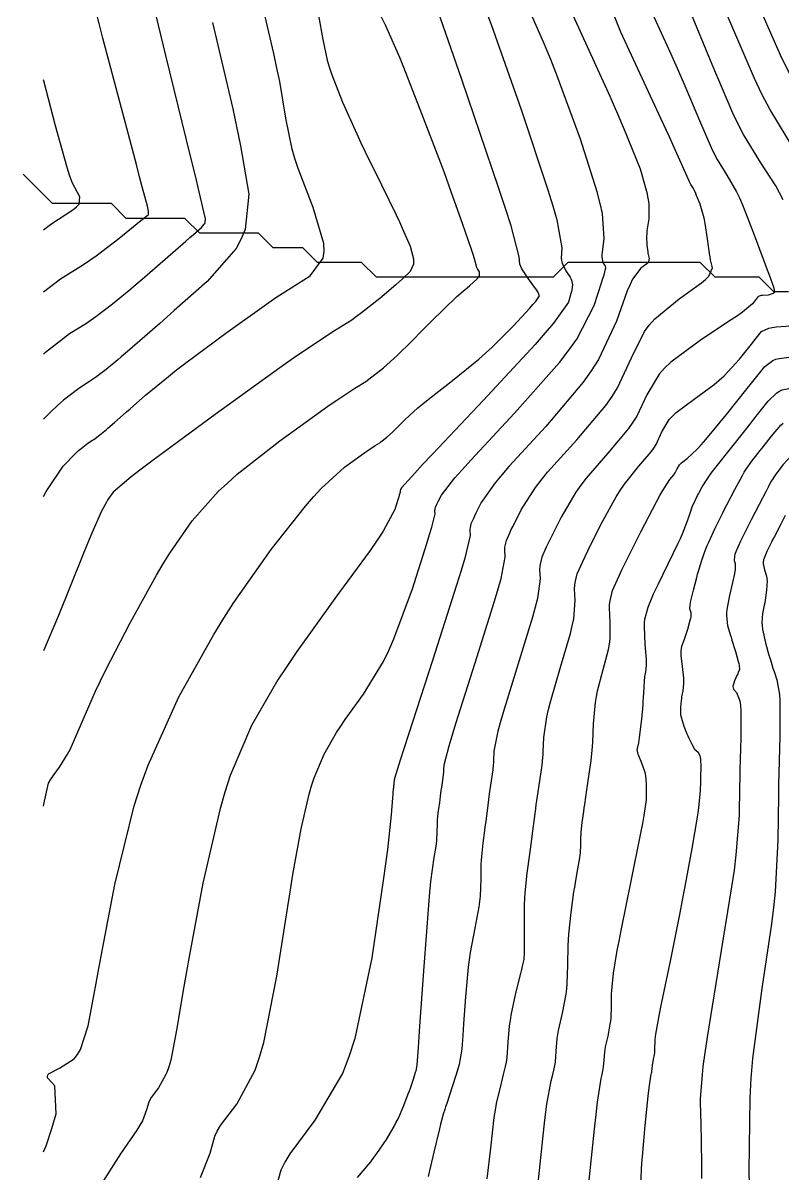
# Model space of a CAD drawing. Header units: metres. Extents: x 837117 to 838479, y 1189012 to 1191015.
# Drawn here: x 837475.1 to 837526.7, y 1189993.2 to 1190071.4 of the extents above; entities that cross this region are included whole.
import ezdxf

# ---------------------------------------------------------------- set-up
doc = ezdxf.new("R2010")
doc.units = ezdxf.units.M
doc.header["$LTSCALE"] = 0.3
for name, color, linetype in [('COTAS 10', 1, 'Continuous'), ('COTAS INT', 252, 'Continuous'), ('DRENAJE', 5, 'Continuous')]:
    doc.layers.add(name, color=color, linetype=linetype)

msp = doc.modelspace()

# ---------------------------------------------------------------- linework, layer by layer
at = {"layer": 'COTAS 10'}
for points in [[(837527.209, 1190067.895), (837526.646, 1190069.012), (837524.625, 1190073.596)], [(837495.197, 1190071.899), (837495.47, 1190070.282), (837495.769, 1190068.876), (837495.904, 1190068.426), (837496.063, 1190067.95), (837496.826, 1190066.014), (837497.784, 1190063.872), (837498.066, 1190063.267), (837498.354, 1190062.656), (837499.456, 1190060.406), (837500.452, 1190058.378), (837500.675, 1190057.907), (837500.874, 1190057.476), (837501.401, 1190056.245), (837501.631, 1190055.39), (837501.644, 1190055.194), (837501.635, 1190055.017), (837501.416, 1190054.528), (837500.878, 1190054.02), (837500.667, 1190053.832), (837500.43, 1190053.623), (837499.35, 1190052.694), (837498.113, 1190051.709), (837497.777, 1190051.463), (837497.444, 1190051.23), (837496.263, 1190050.489), (837494.316, 1190049.216), (837493.499, 1190048.648), (837492.562, 1190047.987), (837488.176, 1190044.821), (837483.965, 1190041.716), (837483.139, 1190041.093), (837482.46, 1190040.573), (837481.235, 1190039.552), (837480.953, 1190039.139), (837480.869, 1190039.004), (837480.783, 1190038.858), (837480.448, 1190038.256), (837479.788, 1190036.765), (837479.496, 1190036.06), (837479.157, 1190035.228), (837477.536, 1190031.168), (837476.514, 1190028.769)], [(837512.469, 1190071.885), (837514.958, 1190066.426), (837515.486, 1190065.23), (837515.944, 1190064.173), (837517.017, 1190061.495), (837517.482, 1190059.889), (837517.557, 1190059.506), (837517.609, 1190059.151), (837517.604, 1190058.093), (837517.489, 1190057.283), (837517.472, 1190057.085), (837517.462, 1190056.898), (837517.478, 1190056.317), (837517.539, 1190055.869), (837517.556, 1190055.767), (837517.573, 1190055.673), (837517.638, 1190055.414), (837517.593, 1190055.191), (837517.54, 1190055.121), (837517.471, 1190055.046), (837517.076, 1190054.746), (837516.513, 1190053.999), (837516.337, 1190053.643), (837516.152, 1190053.222), (837515.413, 1190051.163), (837514.193, 1190048.555), (837513.705, 1190047.788), (837513.152, 1190047.002), (837510.611, 1190043.998), (837508.137, 1190041.303), (837507.625, 1190040.711), (837507.189, 1190040.186), (837506.24, 1190038.845), (837505.854, 1190038.073), (837505.773, 1190037.905), (837505.702, 1190037.758), (837505.54, 1190037.395), (837505.476, 1190037.132), (837505.467, 1190037.048), (837505.462, 1190036.96), (837505.477, 1190036.601), (837505.111, 1190035.063), (837504.867, 1190034.231), (837504.56, 1190033.224), (837502.934, 1190028.12), (837501.3, 1190023.086), (837500.988, 1190022.122), (837500.737, 1190021.345), (837500.338, 1190020.093), (837500.337, 1190020.063), (837500.336, 1190020.056), (837500.336, 1190020.049), (837500.334, 1190020.032), (837500.323, 1190019.955), (837500.322, 1190019.946), (837500.32, 1190019.937), (837500.316, 1190019.9), (837500.31, 1190019.86), (837500.309, 1190019.848), (837500.307, 1190019.837), (837500.302, 1190019.796), (837500.297, 1190019.753), (837500.296, 1190019.74), (837500.296, 1190019.679), (837500.293, 1190019.624), (837500.289, 1190019.59), (837500.276, 1190019.521), (837500.243, 1190019.187), (837500.229, 1190019.002), (837500.211, 1190018.777), (837500.128, 1190017.631), (837499.865, 1190015.285), (837499.735, 1190014.303), (837499.579, 1190013.178), (837498.811, 1190007.917), (837497.65, 1190002.454), (837497.248, 1190001.202), (837496.811, 1190000.064), (837496.773, 1190000), (837494.939, 1189996.893), (837493.231, 1189994.619), (837492.898, 1189994.046), (837492.624, 1189993.498), (837492.137, 1189991.722)], [(837476.514, 1190057.362), (837477.008, 1190057.73), (837478.501, 1190058.703), (837478.751, 1190058.917), (837478.929, 1190059.107), (837478.984, 1190059.593), (837478.484, 1190060.533), (837478.312, 1190061.009), (837478.126, 1190061.579), (837477.337, 1190064.417), (837476.529, 1190067.475), (837476.514, 1190067.53)], [(837513.413, 1189991.319), (837513.919, 1189996.297), (837514.029, 1189997.292), (837514.127, 1189998.121), (837514.37, 1189999.732), (837514.437, 1190000), (837514.499, 1190000.246), (837514.524, 1190000.384), (837514.545, 1190000.52), (837514.581, 1190000.993), (837514.625, 1190001.52), (837514.65, 1190001.69), (837514.681, 1190001.871), (837514.843, 1190002.608), (837514.999, 1190003.411), (837515.027, 1190003.632), (837515.049, 1190003.853), (837515.074, 1190004.647), (837515.085, 1190005.47), (837515.098, 1190005.71), (837515.115, 1190005.954), (837515.213, 1190006.878), (837515.474, 1190008.42), (837515.594, 1190009.054), (837515.736, 1190009.777), (837516.418, 1190013.138), (837517.075, 1190016.384), (837517.199, 1190017.035), (837517.299, 1190017.579), (837517.452, 1190018.648), (837517.448, 1190019.041), (837517.449, 1190019.159), (837517.451, 1190019.281), (837517.462, 1190019.754), (837517.422, 1190020.27), (837517.391, 1190020.419), (837517.351, 1190020.572), (837517.137, 1190021.144), (837516.925, 1190021.647), (837516.888, 1190021.755), (837516.859, 1190021.849), (837516.832, 1190022.078), (837516.866, 1190022.231), (837516.876, 1190022.278), (837516.887, 1190022.326), (837516.93, 1190022.516), (837516.988, 1190022.887), (837517.008, 1190023.049), (837517.031, 1190023.237), (837517.128, 1190024.131), (837517.221, 1190025.104), (837517.24, 1190025.342), (837517.257, 1190025.566), (837517.295, 1190026.261), (837517.326, 1190026.795), (837517.339, 1190026.918), (837517.354, 1190027.029), (837517.421, 1190027.341), (837517.458, 1190027.777), (837517.455, 1190027.966), (837517.445, 1190028.185), (837517.357, 1190029.227), (837517.31, 1190030.364), (837517.326, 1190030.645), (837517.354, 1190030.91), (837517.558, 1190031.743), (837517.942, 1190032.64), (837518.083, 1190032.946), (837518.24, 1190033.276), (837518.932, 1190034.676), (837519.614, 1190036.074), (837519.763, 1190036.404), (837519.896, 1190036.707), (837520.237, 1190037.595), (837520.455, 1190038.246), (837520.512, 1190038.4), (837520.567, 1190038.544), (837520.751, 1190038.968), (837520.929, 1190039.325), (837520.98, 1190039.426), (837521.032, 1190039.529), (837521.226, 1190039.905), (837521.656, 1190040.552), (837521.857, 1190040.825), (837522.094, 1190041.138), (837523.245, 1190042.606), (837524.466, 1190044.137), (837524.747, 1190044.49), (837525.003, 1190044.811), (837525.722, 1190045.715), (837526.308, 1190046.283), (837526.481, 1190046.393), (837526.658, 1190046.482), (837527.335, 1190046.633)]]:
    msp.add_lwpolyline(points, dxfattribs=at)
at = {"layer": 'COTAS INT'}
for points in [[(837497.841, 1189993.002), (837498.728, 1189994.078), (837498.947, 1189994.362), (837499.154, 1189994.641), (837499.806, 1189995.596), (837500.336, 1189996.504), (837500.466, 1189996.753), (837500.589, 1189997), (837500.974, 1189997.884), (837501.282, 1189998.692), (837501.356, 1189998.892), (837501.425, 1189999.081), (837501.634, 1189999.676), (837501.735, 1190000), (837501.781, 1190000.149), (837501.81, 1190000.26), (837501.834, 1190000.362), (837501.882, 1190000.663), (837501.965, 1190001.835), (837502.067, 1190003.284), (837502.355, 1190007.34), (837502.675, 1190011.507), (837502.751, 1190012.371), (837502.823, 1190013.109), (837503.037, 1190014.732), (837503.179, 1190015.487), (837503.205, 1190015.679), (837503.226, 1190015.863), (837503.252, 1190016.467), (837503.255, 1190017.002), (837503.261, 1190017.144), (837503.27, 1190017.282), (837503.319, 1190017.756), (837503.381, 1190018.208), (837503.398, 1190018.332), (837503.414, 1190018.456), (837503.472, 1190018.897), (837503.525, 1190019.305), (837503.539, 1190019.408), (837503.552, 1190019.505), (837503.597, 1190019.817), (837503.677, 1190020.355), (837503.696, 1190020.542), (837503.7, 1190020.611), (837503.705, 1190020.688), (837503.719, 1190021.025), (837504.051, 1190022.324), (837504.256, 1190023.006), (837504.509, 1190023.828), (837505.831, 1190027.964), (837507.14, 1190032.135), (837507.384, 1190032.978), (837507.578, 1190033.687), (837507.853, 1190035.126), (837507.832, 1190035.641), (837507.839, 1190035.767), (837507.851, 1190035.887), (837507.944, 1190036.264), (837508.176, 1190036.786), (837508.277, 1190036.997), (837508.394, 1190037.237), (837508.947, 1190038.344), (837509.925, 1190039.862), (837510.31, 1190040.361), (837510.743, 1190040.894), (837512.721, 1190043.1), (837514.691, 1190045.428), (837515.12, 1190046.038), (837515.498, 1190046.633), (837516.444, 1190048.655), (837517.315, 1190050.442), (837517.646, 1190050.889), (837518.016, 1190051.315), (837519.677, 1190052.679), (837521.19, 1190053.748), (837521.467, 1190053.987), (837521.682, 1190054.202), (837521.946, 1190054.773), (837521.809, 1190055.324), (837521.771, 1190055.526), (837521.733, 1190055.75), (837521.597, 1190056.738), (837521.438, 1190057.785), (837521.385, 1190058.046), (837521.328, 1190058.295), (837521.093, 1190059.089), (837520.859, 1190059.697), (837520.803, 1190059.827), (837520.752, 1190059.942), (837520.6, 1190060.22), (837520.465, 1190060.442), (837520.424, 1190060.521), (837520.382, 1190060.608), (837520.22, 1190060.986), (837519.425, 1190062.747), (837518.985, 1190063.705), (837518.45, 1190064.868), (837515.721, 1190070.767), (837513.051, 1190077.484)], [(837476.514, 1190048.918), (837476.658, 1190049.048), (837478.287, 1190050.31), (837479.436, 1190051.025), (837479.752, 1190051.24), (837480.068, 1190051.462), (837481.2, 1190052.327), (837482.434, 1190053.347), (837482.813, 1190053.667), (837483.209, 1190054.004), (837484.777, 1190055.359), (837486.172, 1190056.578), (837486.46, 1190056.829), (837486.705, 1190057.043), (837487.233, 1190057.506), (837487.427, 1190057.73), (837487.462, 1190057.793), (837487.488, 1190057.858), (837487.513, 1190058.095), (837487.084, 1190059.945), (837486.824, 1190061.026), (837486.502, 1190062.353), (837484.83, 1190069.202), (837483.139, 1190076.146)], [(837476.514, 1189994.759), (837476.685, 1189995.16), (837477.09, 1189996.344), (837477.366, 1189997.329), (837477.292, 1189999.229), (837476.784, 1189999.779), (837476.787, 1189999.913), (837476.832, 1190000), (837476.851, 1190000.038), (837477.603, 1190000.422), (837478.604, 1190001.066), (837478.826, 1190001.356), (837479.024, 1190001.693), (837479.54, 1190003.313), (837480.038, 1190005.958), (837480.224, 1190006.941), (837480.432, 1190008.034), (837481.356, 1190012.891), (837482.669, 1190018.235), (837483.121, 1190019.636), (837483.612, 1190021.003), (837485.703, 1190025.653), (837488.089, 1190029.88), (837488.765, 1190030.98), (837489.448, 1190032.048), (837491.971, 1190035.653), (837494.296, 1190038.581), (837494.854, 1190039.224), (837495.376, 1190039.794), (837496.951, 1190041.243), (837498.082, 1190042.06), (837498.323, 1190042.23), (837498.534, 1190042.377), (837499.036, 1190042.705), (837499.341, 1190042.896), (837499.427, 1190042.956), (837499.513, 1190043.019), (837499.832, 1190043.274), (837500.217, 1190043.621), (837500.345, 1190043.744), (837500.482, 1190043.877), (837501.056, 1190044.452), (837501.936, 1190045.257), (837502.267, 1190045.535), (837502.635, 1190045.837), (837504.278, 1190047.126), (837506.065, 1190048.574), (837506.524, 1190048.976), (837506.967, 1190049.378), (837508.436, 1190050.833), (837509.537, 1190052.033), (837509.747, 1190052.274), (837509.917, 1190052.475), (837510.188, 1190052.873), (837510.079, 1190053.134), (837510.008, 1190053.249), (837509.919, 1190053.382), (837509.454, 1190054.016), (837509.002, 1190054.706), (837508.922, 1190054.874), (837508.862, 1190055.031), (837508.808, 1190055.517), (837508.258, 1190057.619), (837507.885, 1190058.795), (837507.416, 1190060.229), (837504.923, 1190067.556), (837502.383, 1190074.872)], [(837487.183, 1189993.011), (837487.825, 1189994.663), (837488.139, 1189995.808), (837488.316, 1189996.161), (837488.531, 1189996.531), (837489.632, 1189997.996), (837490.721, 1190000), (837490.875, 1190000.283), (837491.18, 1190001.17), (837491.468, 1190002.167), (837492.366, 1190006.685), (837493.095, 1190011.404), (837493.277, 1190012.528), (837493.45, 1190013.572), (837494.003, 1190016.685), (837494.543, 1190019.042), (837494.709, 1190019.61), (837494.882, 1190020.141), (837495.563, 1190021.754), (837496.417, 1190023.216), (837496.698, 1190023.652), (837496.998, 1190024.101), (837498.246, 1190025.836), (837499.591, 1190028.04), (837499.953, 1190028.785), (837500.31, 1190029.589), (837501.565, 1190032.978), (837502.546, 1190036.054), (837502.731, 1190036.66), (837502.879, 1190037.159), (837503.101, 1190038.075), (837503.092, 1190038.279), (837503.095, 1190038.329), (837503.1, 1190038.376), (837503.137, 1190038.525), (837503.228, 1190038.731), (837503.268, 1190038.814), (837503.314, 1190038.909), (837503.533, 1190039.346), (837504.452, 1190040.509), (837504.94, 1190041.061), (837505.53, 1190041.712), (837508.501, 1190044.896), (837511.541, 1190048.351), (837512.173, 1190049.173), (837512.715, 1190049.937), (837513.914, 1190052.211), (837514.403, 1190053.755), (837514.497, 1190054.059), (837514.572, 1190054.309), (837514.694, 1190054.764), (837514.669, 1190054.885), (837514.653, 1190054.924), (837514.631, 1190054.965), (837514.519, 1190055.133), (837514.444, 1190055.494), (837514.447, 1190055.658), (837514.459, 1190055.848), (837514.589, 1190056.765), (837514.461, 1190058.467), (837514.312, 1190059.152), (837514.114, 1190059.93), (837512.986, 1190063.515), (837511.424, 1190067.739), (837510.952, 1190068.92), (837510.463, 1190070.106), (837508.554, 1190074.433)], [(837476.514, 1190039.247), (837476.684, 1190039.576), (837477.844, 1190041.315), (837478.707, 1190042.179), (837478.899, 1190042.36), (837479.071, 1190042.515), (837479.524, 1190042.866), (837479.843, 1190043.065), (837479.931, 1190043.124), (837480.019, 1190043.186), (837480.334, 1190043.427), (837480.677, 1190043.71), (837480.782, 1190043.799), (837480.892, 1190043.893), (837481.328, 1190044.269), (837481.934, 1190044.801), (837482.151, 1190044.992), (837482.39, 1190045.202), (837483.433, 1190046.121), (837484.99, 1190047.402), (837485.553, 1190047.841), (837486.173, 1190048.316), (837488.892, 1190050.336), (837491.652, 1190052.308), (837492.299, 1190052.752), (837492.894, 1190053.153), (837494.621, 1190054.235), (837495.502, 1190055.429), (837495.565, 1190055.9), (837495.548, 1190056.433), (837494.835, 1190058.866), (837493.804, 1190061.518), (837493.587, 1190062.189), (837493.4, 1190062.832), (837492.974, 1190064.928), (837492.55, 1190067.436), (837492.365, 1190068.341), (837492.151, 1190069.336), (837491.131, 1190073.687)], [(837517.088, 1190073.717), (837519.085, 1190069.353), (837519.538, 1190068.341), (837519.947, 1190067.415), (837521.064, 1190064.781), (837521.853, 1190062.946), (837522.056, 1190062.525), (837522.253, 1190062.141), (837522.906, 1190061.064), (837523.563, 1190059.937), (837523.762, 1190059.521), (837523.968, 1190059.06), (837524.772, 1190057.02), (837525.492, 1190055.058), (837525.644, 1190054.647), (837525.776, 1190054.293), (837526.085, 1190053.49), (837526.136, 1190053.143), (837526.105, 1190053.075), (837526.055, 1190053.021), (837525.714, 1190052.928), (837525.326, 1190052.905), (837525.246, 1190052.894), (837525.18, 1190052.881), (837525.041, 1190052.819), (837524.905, 1190052.649), (837524.86, 1190052.592), (837524.649, 1190052.328), (837523.967, 1190051.768), (837523.624, 1190051.525), (837523.215, 1190051.244), (837521.183, 1190049.911), (837519.114, 1190048.371), (837518.681, 1190047.959), (837518.31, 1190047.554), (837517.475, 1190046.146), (837516.803, 1190044.71), (837516.534, 1190044.288), (837516.23, 1190043.855), (837514.831, 1190042.201), (837513.35, 1190040.484), (837512.994, 1190040.011), (837512.661, 1190039.539), (837511.654, 1190037.844), (837510.933, 1190036.401), (837510.781, 1190036.088), (837510.65, 1190035.813), (837510.347, 1190035.134), (837510.227, 1190034.643), (837510.211, 1190034.487), (837510.201, 1190034.322), (837510.229, 1190033.651), (837510.045, 1190032.312), (837509.902, 1190031.725), (837509.719, 1190031.045), (837508.729, 1190027.809), (837507.718, 1190024.571), (837507.523, 1190023.89), (837507.365, 1190023.302), (837507.101, 1190021.957), (837507.073, 1190021.313), (837507.064, 1190021.167), (837507.055, 1190021.035), (837507.019, 1190020.677), (837506.866, 1190019.651), (837506.781, 1190019.055), (837506.755, 1190018.869), (837506.729, 1190018.674), (837506.627, 1190017.895), (837506.518, 1190017.051), (837506.486, 1190016.816), (837506.454, 1190016.579), (837506.336, 1190015.717), (837506.242, 1190014.811), (837506.226, 1190014.547), (837506.214, 1190014.277), (837506.208, 1190013.255), (837506.159, 1190012.103), (837506.12, 1190011.751), (837506.069, 1190011.384), (837505.798, 1190009.943), (837505.492, 1190008.292), (837505.42, 1190007.794), (837505.355, 1190007.278), (837505.166, 1190005.266), (837505.036, 1190003.429), (837505.008, 1190003.023), (837504.982, 1190002.663), (837504.919, 1190001.731), (837504.793, 1190000.947), (837504.729, 1190000.679), (837504.653, 1190000.388), (837504.533, 1190000), (837504.27, 1189999.154), (837503.891, 1189998.033), (837503.817, 1189997.814), (837503.755, 1189997.634), (837503.645, 1189997.313), (837503.532, 1189996.878), (837503.47, 1189996.626), (837503.394, 1189996.317), (837503.007, 1189994.725), (837502.634, 1189993.084)], [(837506.417, 1190072.61), (837506.903, 1190071.305), (837508.954, 1190065.535), (837510.765, 1190060.08), (837511.099, 1190058.974), (837511.36, 1190058.043), (837511.698, 1190056.141), (837511.66, 1190055.44), (837511.684, 1190055.266), (837511.723, 1190055.1), (837511.986, 1190054.575), (837512.274, 1190054.145), (837512.329, 1190054.039), (837512.372, 1190053.94), (837512.435, 1190053.631), (837512.386, 1190053.283), (837512.359, 1190053.16), (837512.325, 1190053.025), (837512.152, 1190052.438), (837511.139, 1190051.015), (837510.576, 1190050.353), (837509.89, 1190049.575), (837506.391, 1190045.795), (837502.923, 1190042.122), (837502.256, 1190041.411), (837501.716, 1190040.832), (837500.826, 1190039.847), (837500.764, 1190039.723), (837500.755, 1190039.703), (837500.733, 1190039.655), (837500.725, 1190039.62), (837500.723, 1190039.609), (837500.723, 1190039.598), (837500.725, 1190039.55), (837500.673, 1190039.336), (837500.638, 1190039.219), (837500.595, 1190039.078), (837500.366, 1190038.359), (837499.567, 1190036.897), (837499.166, 1190036.287), (837498.685, 1190035.587), (837496.296, 1190032.32), (837493.663, 1190028.658), (837493.029, 1190027.71), (837492.435, 1190026.79), (837490.633, 1190023.704), (837489.194, 1190020.298), (837488.83, 1190019.176), (837488.48, 1190017.977), (837487.339, 1190013.002), (837486.429, 1190008.134), (837486.225, 1190007.003), (837486.041, 1190005.966), (837485.553, 1190003.002), (837485.15, 1190000.973), (837485.02, 1190000.526), (837484.883, 1190000.127), (837484.814, 1190000), (837484.325, 1189999.1), (837483.831, 1189998.442), (837483.734, 1189998.276), (837483.655, 1189998.118), (837483.514, 1189997.603), (837483.225, 1189996.862), (837483.053, 1189996.56), (837482.84, 1189996.215), (837481.74, 1189994.622), (837480.206, 1189992.182)], [(837527.518, 1190062.752), (837525.828, 1190065.538), (837525.32, 1190066.532), (837524.794, 1190067.623), (837522.752, 1190072.369)], [(837476.514, 1190053.138), (837477.669, 1190054.032), (837479.232, 1190055.005), (837479.663, 1190055.298), (837480.092, 1190055.6), (837481.633, 1190056.777), (837482.874, 1190057.782), (837483.114, 1190057.977), (837483.309, 1190058.135), (837483.64, 1190058.405), (837483.652, 1190058.51), (837483.646, 1190058.564), (837483.636, 1190058.629), (837483.565, 1190058.955), (837483.224, 1190060.269), (837483.043, 1190060.958), (837482.824, 1190061.787), (837481.721, 1190065.952), (837480.553, 1190070.37), (837480.293, 1190071.358), (837480.06, 1190072.244)], [(837476.514, 1190018.215), (837476.583, 1190018.566), (837476.851, 1190019.787), (837477.017, 1190020.054), (837477.093, 1190020.164), (837477.181, 1190020.289), (837477.608, 1190020.869), (837478.153, 1190021.754), (837478.316, 1190022.071), (837478.483, 1190022.42), (837479.131, 1190023.94), (837480.046, 1190026.021), (837480.382, 1190026.724), (837480.754, 1190027.481), (837482.398, 1190030.673), (837484.185, 1190033.895), (837484.648, 1190034.671), (837485.097, 1190035.397), (837486.603, 1190037.602), (837488.378, 1190039.577), (837488.997, 1190040.159), (837489.67, 1190040.755), (837492.563, 1190043.032), (837495.322, 1190045.023), (837495.911, 1190045.439), (837496.425, 1190045.796), (837497.65, 1190046.597), (837498.392, 1190047.063), (837498.602, 1190047.21), (837498.813, 1190047.364), (837499.591, 1190047.984), (837500.528, 1190048.832), (837500.841, 1190049.13), (837501.176, 1190049.455), (837502.575, 1190050.859), (837503.956, 1190052.235), (837504.279, 1190052.543), (837504.577, 1190052.82), (837505.438, 1190053.557), (837505.964, 1190054.026), (837506.049, 1190054.134), (837506.11, 1190054.233), (837506.112, 1190054.511), (837505.981, 1190054.701), (837505.957, 1190054.745), (837505.939, 1190054.784), (837505.918, 1190054.893), (837505.782, 1190055.387), (837505.691, 1190055.67), (837505.577, 1190056.015), (837504.971, 1190057.788), (837504.088, 1190060.26), (837503.798, 1190061.045), (837503.489, 1190061.874), (837502.21, 1190065.235), (837500.978, 1190068.369), (837500.698, 1190069.055), (837500.445, 1190069.663), (837499.756, 1190071.202), (837499.261, 1190072.212)], [(837526.725, 1190059.387), (837526.482, 1190059.865), (837526.228, 1190060.331), (837525.212, 1190061.908), (837524.04, 1190063.839), (837523.688, 1190064.529), (837523.324, 1190065.285), (837521.908, 1190068.575), (837520.469, 1190072.083)], [(837487.98, 1190071.444), (837489.359, 1190065.578), (837489.647, 1190064.249), (837489.895, 1190063.048), (837490.453, 1190059.775), (837490.199, 1190057.381), (837489.934, 1190056.733), (837489.585, 1190056.093), (837487.624, 1190053.835), (837485.396, 1190051.871), (837484.879, 1190051.416), (837484.405, 1190050.999), (837483.052, 1190049.814), (837482.051, 1190048.949), (837481.798, 1190048.733), (837481.555, 1190048.528), (837480.767, 1190047.877), (837480.043, 1190047.324), (837479.842, 1190047.182), (837479.64, 1190047.045), (837478.905, 1190046.588), (837477.864, 1190045.782), (837477.469, 1190045.424), (837477.027, 1190045.008), (837476.514, 1190044.494)], [(837506.634, 1189992.911), (837506.876, 1189995.009), (837507.124, 1189997.074), (837507.201, 1189997.568), (837507.282, 1189998.029), (837507.607, 1189999.41), (837507.755, 1190000), (837507.891, 1190000.542), (837507.946, 1190000.846), (837507.991, 1190001.144), (837508.071, 1190002.186), (837508.16, 1190003.314), (837508.211, 1190003.667), (837508.273, 1190004.038), (837508.594, 1190005.525), (837508.921, 1190006.851), (837508.987, 1190007.12), (837509.042, 1190007.346), (837509.153, 1190007.809), (837509.18, 1190008.265), (837509.182, 1190008.486), (837509.182, 1190008.749), (837509.164, 1190010.044), (837509.174, 1190011.552), (837509.191, 1190011.951), (837509.214, 1190012.34), (837509.353, 1190013.677), (837509.528, 1190014.95), (837509.575, 1190015.299), (837509.621, 1190015.647), (837509.783, 1190016.893), (837509.933, 1190018.043), (837509.972, 1190018.33), (837510.01, 1190018.605), (837510.136, 1190019.485), (837510.361, 1190021), (837510.415, 1190021.528), (837510.429, 1190021.723), (837510.441, 1190021.938), (837510.482, 1190022.888), (837510.679, 1190024.28), (837510.791, 1190024.773), (837510.928, 1190025.313), (837511.626, 1190027.653), (837512.299, 1190029.956), (837512.42, 1190030.472), (837512.511, 1190030.936), (837512.605, 1190032.176), (837512.571, 1190033.003), (837512.582, 1190033.206), (837512.603, 1190033.399), (837512.751, 1190034.004), (837513.124, 1190034.84), (837513.286, 1190035.179), (837513.473, 1190035.564), (837514.361, 1190037.343), (837515.398, 1190039.216), (837515.679, 1190039.661), (837515.957, 1190040.075), (837516.941, 1190041.303), (837517.769, 1190042.281), (837517.949, 1190042.538), (837518.108, 1190042.788), (837518.505, 1190043.637), (837519, 1190044.471), (837519.22, 1190044.711), (837519.476, 1190044.954), (837520.7, 1190045.865), (837522.059, 1190046.851), (837522.4, 1190047.141), (837522.725, 1190047.438), (837523.772, 1190048.575), (837524.577, 1190049.584), (837524.75, 1190049.801), (837524.901, 1190049.991), (837525.268, 1190050.451), (837525.759, 1190050.687), (837525.989, 1190050.734), (837526.26, 1190050.775), (837527.578, 1190050.86)], [(837510.091, 1189992.612), (837510.502, 1189996.481), (837510.602, 1189997.292), (837510.696, 1189997.99), (837510.988, 1189999.571), (837511.096, 1190000), (837511.195, 1190000.394), (837511.235, 1190000.615), (837511.268, 1190000.832), (837511.326, 1190001.589), (837511.396, 1190002.434), (837511.437, 1190002.706), (837511.487, 1190002.994), (837511.745, 1190004.175), (837511.996, 1190005.459), (837512.041, 1190005.813), (837512.076, 1190006.167), (837512.116, 1190007.437), (837512.133, 1190008.755), (837512.154, 1190009.139), (837512.181, 1190009.53), (837512.338, 1190011.009), (837512.532, 1190012.395), (837512.583, 1190012.727), (837512.633, 1190013.037), (837512.804, 1190013.972), (837512.933, 1190014.703), (837512.957, 1190014.885), (837512.975, 1190015.057), (837512.998, 1190015.608), (837513.006, 1190016.137), (837513.015, 1190016.296), (837513.027, 1190016.462), (837513.095, 1190017.107), (837513.195, 1190017.861), (837513.228, 1190018.096), (837513.263, 1190018.341), (837513.405, 1190019.319), (837513.703, 1190021.322), (837513.775, 1190022.021), (837513.793, 1190022.278), (837513.809, 1190022.563), (837513.863, 1190023.82), (837513.994, 1190025.258), (837514.059, 1190025.657), (837514.137, 1190026.055), (837514.523, 1190027.497), (837514.879, 1190028.866), (837514.937, 1190029.219), (837514.978, 1190029.561), (837514.981, 1190030.701), (837514.941, 1190031.683), (837514.954, 1190031.925), (837514.978, 1190032.154), (837515.154, 1190032.873), (837515.597, 1190033.868), (837515.79, 1190034.27), (837516.012, 1190034.728), (837517.068, 1190036.842), (837518.134, 1190038.893), (837518.363, 1190039.311), (837518.564, 1190039.665), (837519.051, 1190040.404), (837519.307, 1190040.708), (837519.363, 1190040.788), (837519.413, 1190040.865), (837519.536, 1190041.129), (837519.69, 1190041.388), (837519.758, 1190041.462), (837519.837, 1190041.537), (837520.217, 1190041.82), (837520.904, 1190042.458), (837521.176, 1190042.756), (837521.484, 1190043.109), (837522.895, 1190044.823), (837524.295, 1190046.576), (837524.595, 1190046.953), (837524.858, 1190047.283), (837525.495, 1190048.083), (837526.033, 1190048.485), (837526.235, 1190048.564), (837526.459, 1190048.629), (837527.457, 1190048.746)], [(837517.066, 1189992.466), (837517.113, 1189993.555), (837517.143, 1189993.971), (837517.179, 1189994.437), (837517.369, 1189996.533), (837517.571, 1189998.521), (837517.615, 1189998.918), (837517.654, 1189999.25), (837517.751, 1189999.893), (837517.778, 1190000), (837517.803, 1190000.098), (837517.813, 1190000.153), (837517.821, 1190000.208), (837517.836, 1190000.397), (837517.853, 1190000.607), (837517.863, 1190000.675), (837517.876, 1190000.747), (837517.94, 1190001.042), (837518.003, 1190001.362), (837518.014, 1190001.451), (837518.023, 1190001.539), (837518.033, 1190001.856), (837518.037, 1190002.185), (837518.042, 1190002.28), (837518.049, 1190002.378), (837518.088, 1190002.747), (837518.27, 1190003.738), (837518.367, 1190004.227), (837518.484, 1190004.809), (837519.076, 1190007.691), (837519.744, 1190010.988), (837519.909, 1190011.833), (837520.066, 1190012.649), (837520.561, 1190015.349), (837520.915, 1190017.477), (837520.983, 1190017.932), (837521.037, 1190018.329), (837521.127, 1190019.276), (837521.136, 1190019.864), (837521.139, 1190020.034), (837521.143, 1190020.207), (837521.162, 1190020.86), (837521.146, 1190021.421), (837521.129, 1190021.536), (837521.106, 1190021.633), (837520.976, 1190021.842), (837520.805, 1190021.992), (837520.757, 1190022.053), (837520.708, 1190022.122), (837520.527, 1190022.442), (837520.337, 1190022.853), (837520.282, 1190022.979), (837520.225, 1190023.111), (837520.014, 1190023.634), (837519.845, 1190024.174), (837519.816, 1190024.317), (837519.794, 1190024.457), (837519.781, 1190024.94), (837519.829, 1190025.394), (837519.847, 1190025.515), (837519.866, 1190025.635), (837519.95, 1190026.054), (837520.002, 1190026.554), (837520.001, 1190026.726), (837519.993, 1190026.911), (837519.907, 1190027.702), (837519.82, 1190028.45), (837519.811, 1190028.609), (837519.809, 1190028.747), (837519.855, 1190029.074), (837519.971, 1190029.369), (837520.012, 1190029.487), (837520.058, 1190029.622), (837520.258, 1190030.24), (837520.432, 1190030.848), (837520.461, 1190030.977), (837520.482, 1190031.087), (837520.491, 1190031.342), (837520.449, 1190031.474), (837520.439, 1190031.508), (837520.43, 1190031.54), (837520.399, 1190031.646), (837520.42, 1190031.897), (837520.443, 1190032.021), (837520.473, 1190032.168), (837520.643, 1190032.898), (837520.863, 1190033.746), (837520.924, 1190033.969), (837520.985, 1190034.186), (837521.208, 1190034.926), (837521.484, 1190035.687), (837521.579, 1190035.918), (837521.681, 1190036.157), (837522.117, 1190037.091), (837522.618, 1190038.098), (837522.762, 1190038.384), (837522.908, 1190038.671), (837523.454, 1190039.733), (837523.97, 1190040.683), (837524.097, 1190040.9), (837524.218, 1190041.098), (837524.597, 1190041.647), (837525.008, 1190042.163), (837525.149, 1190042.34), (837525.301, 1190042.532), (837525.949, 1190043.347), (837526.583, 1190044.082), (837526.727, 1190044.222)], [(837527.394, 1190042.12), (837526.705, 1190041.387), (837526.203, 1190040.704), (837526.105, 1190040.566), (837526.025, 1190040.45), (837525.883, 1190040.215), (837525.749, 1190039.929), (837525.674, 1190039.781), (837525.583, 1190039.603), (837525.117, 1190038.71), (837524.573, 1190037.666), (837524.432, 1190037.392), (837524.296, 1190037.125), (837523.84, 1190036.215), (837523.514, 1190035.487), (837523.459, 1190035.333), (837523.42, 1190035.201), (837523.407, 1190034.898), (837523.47, 1190034.7), (837523.478, 1190034.634), (837523.483, 1190034.562), (837523.469, 1190034.263), (837523.387, 1190033.794), (837523.349, 1190033.615), (837523.305, 1190033.416), (837523.092, 1190032.518), (837522.916, 1190031.576), (837522.897, 1190031.349), (837522.889, 1190031.135), (837522.965, 1190030.483), (837523.142, 1190029.875), (837523.198, 1190029.689), (837523.257, 1190029.496), (837523.494, 1190028.733), (837523.691, 1190028.05), (837523.724, 1190027.907), (837523.748, 1190027.783), (837523.761, 1190027.503), (837523.682, 1190027.294), (837523.649, 1190027.216), (837523.611, 1190027.128), (837523.434, 1190026.74), (837523.327, 1190026.346), (837523.333, 1190026.256), (837523.355, 1190026.174), (837523.562, 1190025.945), (837523.796, 1190025.365), (837523.834, 1190025.062), (837523.861, 1190024.696), (837523.863, 1190022.86), (837523.802, 1190020.69), (837523.788, 1190020.113), (837523.777, 1190019.547), (837523.749, 1190017.592), (837523.532, 1190014.908), (837523.4, 1190013.883), (837523.238, 1190012.736), (837522.396, 1190007.574), (837521.564, 1190002.534), (837521.407, 1190001.464), (837521.283, 1190000.535), (837521.239, 1190000), (837521.104, 1189998.354), (837521.132, 1189997.159), (837521.139, 1189996.851), (837521.145, 1189996.554), (837521.163, 1189995.565), (837521.18, 1189993.75), (837521.185, 1189992.931)], [(837526.872, 1190037.951), (837526.53, 1190037.283), (837526.142, 1190036.538), (837526.042, 1190036.343), (837525.944, 1190036.152), (837525.619, 1190035.503), (837525.411, 1190034.936), (837525.388, 1190034.797), (837525.38, 1190034.666), (837525.473, 1190034.257), (837525.609, 1190033.828), (837525.627, 1190033.685), (837525.638, 1190033.53), (837525.606, 1190032.883), (837525.513, 1190032.204), (837525.483, 1190032.029), (837525.453, 1190031.859), (837525.332, 1190031.295), (837525.283, 1190030.672), (837525.299, 1190030.466), (837525.327, 1190030.244), (837525.532, 1190029.321), (837525.772, 1190028.473), (837525.821, 1190028.299), (837525.864, 1190028.151), (837525.956, 1190027.835), (837526.038, 1190027.588), (837526.073, 1190027.483), (837526.114, 1190027.362), (837526.307, 1190026.792), (837526.476, 1190025.796), (837526.502, 1190025.406), (837526.519, 1190024.966), (837526.503, 1190022.966), (837526.437, 1190020.471), (837526.422, 1190019.718), (837526.409, 1190018.94), (837526.371, 1190015.907), (837526.188, 1190012.413), (837526.083, 1190011.344), (837525.953, 1190010.229), (837525.289, 1190005.837), (837524.654, 1190001.087), (837524.565, 1190000), (837524.544, 1189999.748), (837524.461, 1189998.399), (837524.4, 1189993.439), (837524.506, 1189988.952)]]:
    msp.add_lwpolyline(points, dxfattribs=at)
at = {"layer": 'DRENAJE'}
for points in [[(837476.123, 1190060.132, 0), (837475.124, 1190061.132, 0)], [(837527.106, 1190053.135, 0), (837526.107, 1190053.135, 0), (837525.107, 1190054.134, 0), (837524.107, 1190054.134, 0), (837523.108, 1190054.134, 0), (837522.108, 1190054.134, 0), (837521.108, 1190055.134, 0), (837520.109, 1190055.134, 0), (837519.109, 1190055.134, 0), (837518.109, 1190055.134, 0), (837517.11, 1190055.134, 0), (837516.11, 1190055.134, 0), (837515.11, 1190055.134, 0), (837514.111, 1190055.134, 0), (837513.111, 1190055.134, 0), (837512.111, 1190055.134, 0), (837511.112, 1190054.134, 0), (837510.112, 1190054.134, 0), (837509.112, 1190054.134, 0), (837508.113, 1190054.134, 0), (837507.113, 1190054.134, 0), (837506.113, 1190054.134, 0), (837505.114, 1190054.134, 0), (837504.114, 1190054.134, 0), (837503.114, 1190054.134, 0), (837502.115, 1190054.134, 0), (837501.115, 1190054.134, 0), (837500.115, 1190054.134, 0), (837499.116, 1190054.134, 0), (837498.116, 1190055.134, 0), (837497.116, 1190055.134, 0), (837496.117, 1190055.134, 0), (837495.117, 1190055.134, 0), (837494.117, 1190056.134, 0), (837493.118, 1190056.134, 0), (837492.118, 1190056.134, 0), (837491.118, 1190057.133, 0), (837490.119, 1190057.133, 0), (837489.119, 1190057.133, 0), (837488.119, 1190057.133, 0), (837487.12, 1190057.133, 0), (837486.12, 1190058.133, 0), (837485.12, 1190058.133, 0), (837484.121, 1190058.133, 0), (837483.121, 1190058.133, 0), (837482.121, 1190058.133, 0), (837481.122, 1190059.133, 0), (837480.122, 1190059.133, 0), (837479.122, 1190059.133, 0), (837478.123, 1190059.133, 0), (837477.123, 1190059.133, 0), (837476.123, 1190060.132, 0)]]:
    msp.add_polyline3d(points, dxfattribs=at)

doc.saveas('drawing.dxf')
